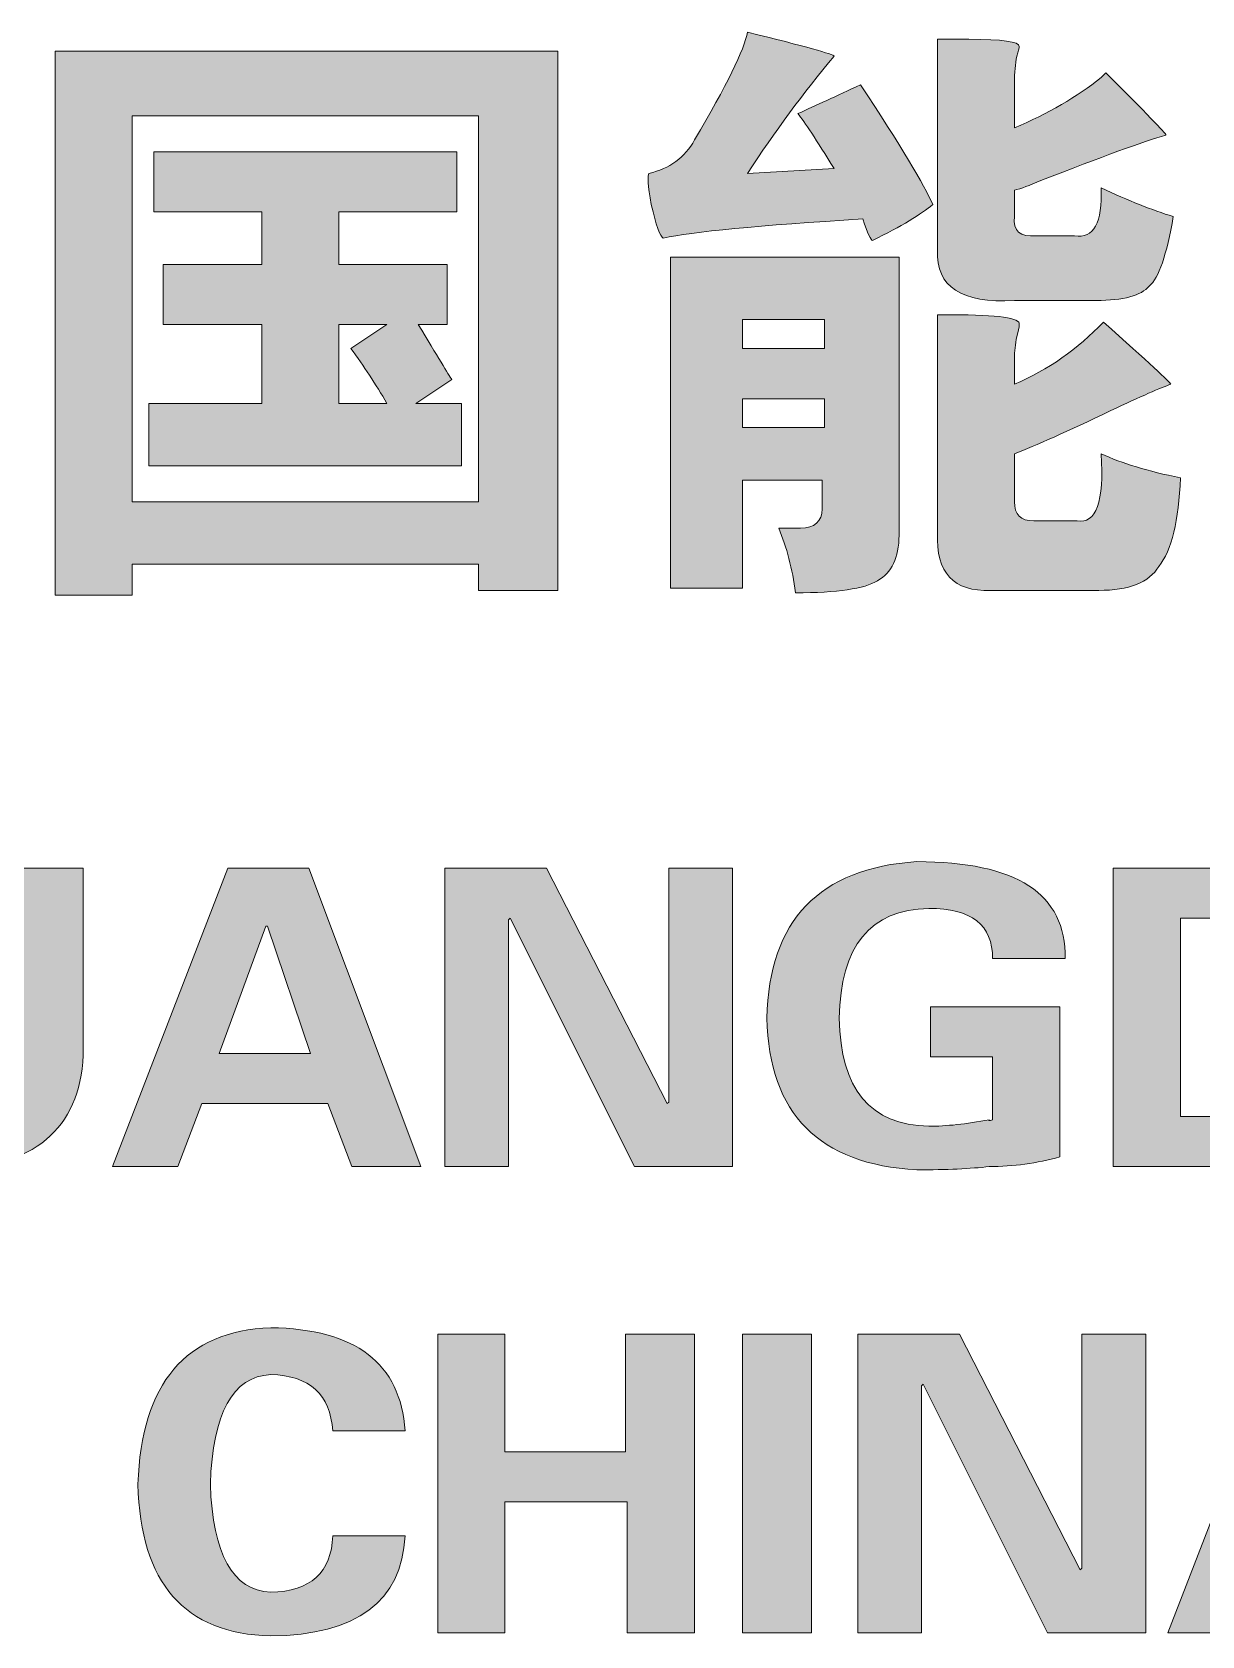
# Model space of a CAD drawing. Extents: x -59142 to 322364, y -122476 to 91021.
# Drawn here: x 108639 to 109241, y -50855 to -50030 of the extents above; entities that cross this region are included whole.
import ezdxf
from ezdxf.enums import TextEntityAlignment as Align

# ---------------------------------------------------------------- set-up
doc = ezdxf.new("R2010")
doc.units = 0
doc.header["$LTSCALE"] = 1000
doc.header["$MEASUREMENT"] = 0
doc.styles.add('TK', font='GEDITXT.SHX', dxfattribs={"width": 0.85, "height": 3.5, "bigfont": 'DXT.SHX'})

# ---------------------------------------------------------------- blocks, each defined once
blk = doc.blocks.new('LOGO_CEEC_2014')
h = blk.add_hatch(color=256)
edge = h.paths.add_edge_path()
edge.add_spline(control_points=[(39.2674, 9.5987), (39.4407, 9.6727), (39.5891, 9.7589), (39.7128, 9.8575), (39.7128, 9.8575), (39.7374, 9.8821), (39.7374, 9.8821), (39.9436, 9.6768), (40.0468, 9.57), (40.0468, 9.5618), (39.9313, 9.5289), (39.7169, 9.4508), (39.4035, 9.3279), (39.3457, 9.3032), (39.3003, 9.2865), (39.2674, 9.2786), (39.2674, 9.2786), (39.2674, 9.143), (39.2674, 9.143), (39.2592, 9.0691), (39.2961, 9.036), (39.3788, 9.0445), (39.3788, 9.0445), (39.5767, 9.0445), (39.5767, 9.0445), (39.6756, 9.0278), (39.7208, 9.1099), (39.7128, 9.2909), (39.853, 9.2249), (39.9767, 9.1756), (40.084, 9.143), (40.0509, 8.9459), (40.0096, 8.8265), (39.9603, 8.7857), (39.919, 8.7364), (39.8281, 8.7117), (39.6879, 8.7117), (39.6879, 8.7117), (39.2674, 8.7117), (39.2674, 8.7117), (38.9953, 8.6951), (38.8633, 8.7813), (38.8715, 8.9705), (38.8715, 8.9705), (38.8715, 10.0547), (38.8715, 10.0547), (38.8715, 10.0547), (39.0322, 10.0547), (39.0322, 10.0547), (39.2055, 10.0547), (39.292, 10.0423), (39.292, 10.0177), (39.292, 10.0095), (39.2879, 9.993), (39.2797, 9.9684), (39.2715, 9.9273), (39.2674, 9.8821), (39.2674, 9.8329), (39.2674, 9.8329), (39.2674, 9.5987), (39.2674, 9.5987)], knot_values=[0, 0, 0, 0, 1, 1, 1, 2, 2, 2, 3, 3, 3, 4, 4, 4, 5, 5, 5, 6, 6, 6, 7, 7, 7, 8, 8, 8, 9, 9, 9, 10, 10, 10, 11, 11, 11, 12, 12, 12, 13, 13, 13, 14, 14, 14, 15, 15, 15, 16, 16, 16, 17, 17, 17, 18, 18, 18, 19, 19, 19, 20, 20, 20, 20], degree=3, periodic=0)
edge = h.paths.add_edge_path()
edge.add_spline(control_points=[(39.1437, 7.2207), (38.9539, 7.2128), (38.8633, 7.3113), (38.8715, 7.5165), (38.8715, 7.5165), (38.8715, 8.6378), (38.8715, 8.6378), (38.8715, 8.6378), (38.9457, 8.6378), (38.9457, 8.6378), (39.1847, 8.6378), (39.3003, 8.6211), (39.292, 8.5885), (39.292, 8.5718), (39.2879, 8.5516), (39.2797, 8.5269), (39.2715, 8.4856), (39.2674, 8.4486), (39.2674, 8.416), (39.2674, 8.416), (39.2674, 8.2805), (39.2674, 8.2805), (39.4407, 8.3544), (39.5932, 8.4609), (39.7251, 8.6008), (39.9559, 8.3955), (40.0714, 8.2884), (40.0714, 8.2805), (40.0222, 8.2638), (39.919, 8.2188), (39.7624, 8.1449), (39.5395, 8.0381), (39.3744, 7.9642), (39.2674, 7.9231), (39.2674, 7.9231), (39.2674, 7.6766), (39.2674, 7.6766), (39.2674, 7.6107), (39.3003, 7.5781), (39.3665, 7.5781), (39.3665, 7.5781), (39.5891, 7.5781), (39.5891, 7.5781), (39.6879, 7.5614), (39.7292, 7.6766), (39.7128, 7.9231), (39.8199, 7.8738), (39.9559, 7.8325), (40.121, 7.7999), (40.1128, 7.5781), (40.0756, 7.4261), (40.0096, 7.3439), (39.9603, 7.262), (39.8571, 7.2207), (39.7005, 7.2207), (39.7005, 7.2207), (39.1437, 7.2207), (39.1437, 7.2207)], knot_values=[0, 0, 0, 0, 1, 1, 1, 2, 2, 2, 3, 3, 3, 4, 4, 4, 5, 5, 5, 6, 6, 6, 7, 7, 7, 8, 8, 8, 9, 9, 9, 10, 10, 10, 11, 11, 11, 12, 12, 12, 13, 13, 13, 14, 14, 14, 15, 15, 15, 16, 16, 16, 17, 17, 17, 18, 18, 18, 19, 19, 19, 19], degree=3, periodic=0)
h.paths.add_polyline_path([(38.2901, 8.0586), (38.2901, 8.2065), (37.8693, 8.2065), (37.8693, 8.0586)], flags=16)
h.paths.add_polyline_path([(37.8693, 8.4653), (38.2901, 8.4653), (38.2901, 8.6132), (37.8693, 8.6132)], flags=16)
edge = h.paths.add_edge_path()
edge.add_spline(control_points=[(37.4983, 8.9336), (37.4983, 8.9336), (38.6736, 8.9336), (38.6736, 8.9336), (38.6736, 8.9336), (38.6736, 7.5041), (38.6736, 7.5041), (38.6736, 7.3891), (38.6364, 7.3113), (38.5622, 7.27), (38.4962, 7.2289), (38.356, 7.2084), (38.1417, 7.2084), (38.125, 7.3316), (38.0962, 7.4425), (38.0549, 7.5411), (38.0549, 7.5411), (38.1663, 7.5411), (38.1663, 7.5411), (38.2405, 7.5411), (38.2777, 7.5737), (38.2777, 7.6397), (38.2777, 7.6397), (38.2777, 7.7876), (38.2777, 7.7876), (38.2777, 7.7876), (37.8693, 7.7876), (37.8693, 7.7876), (37.8693, 7.7876), (37.8693, 7.233), (37.8693, 7.233), (37.8693, 7.233), (37.4983, 7.233), (37.4983, 7.233), (37.4983, 7.233), (37.4983, 8.9336), (37.4983, 8.9336)], knot_values=[0, 0, 0, 0, 1, 1, 1, 2, 2, 2, 3, 3, 3, 4, 4, 4, 5, 5, 5, 6, 6, 6, 7, 7, 7, 8, 8, 8, 9, 9, 9, 10, 10, 10, 11, 11, 11, 12, 12, 12, 12], degree=3, periodic=0)
edge = h.paths.add_edge_path()
edge.add_spline(control_points=[(38.3396, 9.3895), (38.2487, 9.5371), (38.1869, 9.6316), (38.154, 9.6727), (38.2446, 9.7137), (38.3519, 9.763), (38.4757, 9.8205), (38.6816, 9.5084), (38.8053, 9.3032), (38.8469, 9.2047), (38.7889, 9.1554), (38.6859, 9.0938), (38.5375, 9.0198), (38.5291, 9.0198), (38.5126, 9.0568), (38.488, 9.1307), (37.9517, 9.0976), (37.6095, 9.0647), (37.4611, 9.0321), (37.4444, 9.0401), (37.4241, 9.0976), (37.3992, 9.2047), (37.3825, 9.3032), (37.3787, 9.3564), (37.3869, 9.3648), (37.494, 9.3895), (37.5725, 9.4467), (37.6221, 9.5371), (37.7869, 9.8164), (37.8775, 10.0013), (37.8942, 10.0916), (38.191, 10.0177), (38.3396, 9.9766), (38.3396, 9.9684), (38.1827, 9.7795), (38.0344, 9.5782), (37.8942, 9.3648), (37.8942, 9.3648), (38.3396, 9.3895), (38.3396, 9.3895)], knot_values=[0, 0, 0, 0, 1, 1, 1, 2, 2, 2, 3, 3, 3, 4, 4, 4, 5, 5, 5, 6, 6, 6, 7, 7, 7, 8, 8, 8, 9, 9, 9, 10, 10, 10, 11, 11, 11, 12, 12, 12, 13, 13, 13, 13], degree=3, periodic=0)
h = blk.add_hatch(color=256)
edge = h.paths.add_edge_path(flags=0)
edge.add_spline(control_points=[(36.0399, 8.5885), (36.0399, 8.5885), (35.7924, 8.5885), (35.7924, 8.5885), (35.7924, 8.5885), (35.7924, 8.1819), (35.7924, 8.1819), (35.7924, 8.1819), (36.0399, 8.1819), (36.0399, 8.1819), (35.9821, 8.2805), (35.9203, 8.3747), (35.8543, 8.4653), (35.8543, 8.4653), (36.0399, 8.5885), (36.0399, 8.5885)], knot_values=[0, 0, 0, 0, 1, 1, 1, 2, 2, 2, 3, 3, 3, 4, 4, 4, 5, 5, 5, 5], degree=3, periodic=0)
edge = h.paths.add_edge_path(flags=0)
edge.add_spline(control_points=[(35.3965, 8.8966), (35.3965, 8.8966), (35.3965, 9.1677), (35.3965, 9.1677), (35.3965, 9.1677), (34.84, 9.1677), (34.84, 9.1677), (34.84, 9.1677), (34.84, 9.4755), (34.84, 9.4755), (34.84, 9.4755), (36.3988, 9.4755), (36.3988, 9.4755), (36.3988, 9.4755), (36.3988, 9.1677), (36.3988, 9.1677), (36.3988, 9.1677), (35.7924, 9.1677), (35.7924, 9.1677), (35.7924, 9.1677), (35.7924, 8.8966), (35.7924, 8.8966), (35.7924, 8.8966), (36.3492, 8.8966), (36.3492, 8.8966), (36.3492, 8.8966), (36.3492, 8.5885), (36.3492, 8.5885), (36.3492, 8.5885), (36.2009, 8.5885), (36.2009, 8.5885), (36.2997, 8.424), (36.3572, 8.3297), (36.3739, 8.3051), (36.3739, 8.3051), (36.1883, 8.1819), (36.1883, 8.1819), (36.1883, 8.1819), (36.4234, 8.1819), (36.4234, 8.1819), (36.4234, 8.1819), (36.4234, 7.8615), (36.4234, 7.8615), (36.4234, 7.8615), (34.8151, 7.8615), (34.8151, 7.8615), (34.8151, 7.8615), (34.8151, 8.1819), (34.8151, 8.1819), (34.8151, 8.1819), (35.3965, 8.1819), (35.3965, 8.1819), (35.3965, 8.1819), (35.3965, 8.5885), (35.3965, 8.5885), (35.3965, 8.5885), (34.8893, 8.5885), (34.8893, 8.5885), (34.8893, 8.5885), (34.8893, 8.8966), (34.8893, 8.8966), (34.8893, 8.8966), (35.3965, 8.8966), (35.3965, 8.8966)], knot_values=[0, 0, 0, 0, 1, 1, 1, 2, 2, 2, 3, 3, 3, 4, 4, 4, 5, 5, 5, 6, 6, 6, 7, 7, 7, 8, 8, 8, 9, 9, 9, 10, 10, 10, 11, 11, 11, 12, 12, 12, 13, 13, 13, 14, 14, 14, 15, 15, 15, 16, 16, 16, 17, 17, 17, 18, 18, 18, 19, 19, 19, 20, 20, 20, 21, 21, 21, 21], degree=3, periodic=0)
h.paths.add_polyline_path([(34.7286, 9.6603), (34.7286, 7.6766), (36.5099, 7.6766), (36.5099, 9.6603)], flags=16)
h.paths.add_polyline_path([(34.3327, 9.993), (36.9184, 9.993), (36.9184, 7.2207), (36.5099, 7.2207), (36.5099, 7.3563), (34.7286, 7.3563), (34.7286, 7.1961), (34.3327, 7.1961)])
h = blk.add_hatch(color=256)
edge = h.paths.add_edge_path()
edge.add_spline(control_points=[(45.5786, 4.8222), (45.5786, 4.8222), (45.5786, 5.0791), (45.5786, 5.0791), (45.5786, 5.0791), (46.2435, 5.0791), (46.2435, 5.0791), (46.2435, 5.0791), (46.2435, 4.3077), (46.2435, 4.3077), (46.1252, 4.2746), (46.0043, 4.2579), (45.88, 4.2579), (45.7856, 4.2468), (45.6613, 4.2412), (45.5078, 4.2412), (45.0054, 4.2689), (44.7481, 4.5287), (44.7363, 5.0211), (44.7481, 5.5243), (45.0054, 5.7928), (45.5078, 5.8259), (46.022, 5.8259), (46.2759, 5.6601), (46.2702, 5.3282), (46.2702, 5.3282), (45.8977, 5.3282), (45.8977, 5.3282), (45.8977, 5.4996), (45.7884, 5.5854), (45.5696, 5.5854), (45.2683, 5.5797), (45.1145, 5.3916), (45.1088, 5.0211), (45.1145, 4.6561), (45.2683, 4.4707), (45.5696, 4.4653), (45.6585, 4.4653), (45.7617, 4.4764), (45.88, 4.4984), (45.8741, 4.4928), (45.88, 4.4928), (45.8977, 4.4984), (45.8977, 4.4984), (45.8977, 4.8222), (45.8977, 4.8222), (45.8977, 4.8222), (45.5786, 4.8222), (45.5786, 4.8222)], knot_values=[0, 0, 0, 0, 1, 1, 1, 2, 2, 2, 3, 3, 3, 4, 4, 4, 5, 5, 5, 6, 6, 6, 7, 7, 7, 8, 8, 8, 9, 9, 9, 10, 10, 10, 11, 11, 11, 12, 12, 12, 13, 13, 13, 14, 14, 14, 15, 15, 15, 16, 16, 16, 16], degree=3, periodic=0)
h.paths.add_polyline_path([(44.055, 4.2579), (43.4165, 5.5356), (43.4078, 5.5274), (43.4078, 4.2579), (43.0797, 4.2579), (43.0797, 5.7928), (43.6029, 5.7928), (44.2234, 4.5814), (44.2321, 4.5898), (44.2321, 5.7928), (44.5602, 5.7928), (44.5602, 4.2579)])
edge = h.paths.add_edge_path(flags=16)
edge.add_spline(control_points=[(41.6798, 5.0211), (41.6798, 4.6507), (41.8187, 4.4653), (42.0965, 4.4653), (42.3683, 4.4653), (42.5044, 4.6507), (42.5044, 5.0211), (42.5044, 5.3972), (42.3683, 5.5854), (42.0965, 5.5854), (41.8187, 5.5854), (41.6798, 5.3972), (41.6798, 5.0211)], knot_values=[0, 0, 0, 0, 1, 1, 1, 2, 2, 2, 3, 3, 3, 4, 4, 4, 4], degree=3, periodic=0)
edge = h.paths.add_edge_path()
edge.add_spline(control_points=[(41.3076, 5.0211), (41.3253, 5.5466), (41.5882, 5.8149), (42.0965, 5.8259), (42.5989, 5.8149), (42.8589, 5.5466), (42.8766, 5.0211), (42.8589, 4.5123), (42.5989, 4.2525), (42.0965, 4.2412), (41.5823, 4.2525), (41.3194, 4.5123), (41.3076, 5.0211)], knot_values=[0, 0, 0, 0, 1, 1, 1, 2, 2, 2, 3, 3, 3, 4, 4, 4, 4], degree=3, periodic=0)
edge = h.paths.add_edge_path(flags=16)
edge.add_spline(control_points=[(40.1207, 4.5151), (40.1207, 4.5151), (40.3069, 4.5151), (40.3069, 4.5151), (40.6319, 4.5038), (40.7915, 4.6728), (40.7856, 5.0211), (40.7915, 5.3751), (40.6319, 5.5466), (40.3069, 5.5356), (40.3069, 5.5356), (40.1207, 5.5356), (40.1207, 5.5356), (40.1207, 5.5356), (40.1207, 4.5151), (40.1207, 4.5151)], knot_values=[0, 0, 0, 0, 1, 1, 1, 2, 2, 2, 3, 3, 3, 4, 4, 4, 5, 5, 5, 5], degree=3, periodic=0)
edge = h.paths.add_edge_path()
edge.add_spline(control_points=[(39.7749, 5.7928), (39.7749, 5.7928), (40.3336, 5.7928), (40.3336, 5.7928), (40.8773, 5.7872), (41.152, 5.5299), (41.1579, 5.0211), (41.152, 4.5177), (40.8773, 4.2633), (40.3336, 4.2579), (40.3336, 4.2579), (39.7749, 4.2579), (39.7749, 4.2579), (39.7749, 4.2579), (39.7749, 5.7928), (39.7749, 5.7928)], knot_values=[0, 0, 0, 0, 1, 1, 1, 2, 2, 2, 3, 3, 3, 4, 4, 4, 5, 5, 5, 5], degree=3, periodic=0)
edge = h.paths.add_edge_path()
edge.add_spline(control_points=[(38.8361, 4.8222), (38.8361, 4.8222), (38.8361, 5.0791), (38.8361, 5.0791), (38.8361, 5.0791), (39.501, 5.0791), (39.501, 5.0791), (39.501, 5.0791), (39.501, 4.3077), (39.501, 4.3077), (39.3827, 4.2746), (39.2617, 4.2579), (39.1375, 4.2579), (39.043, 4.2468), (38.9188, 4.2412), (38.7652, 4.2412), (38.2628, 4.2689), (38.0056, 4.5287), (37.9938, 5.0211), (38.0056, 5.5243), (38.2628, 5.7928), (38.7652, 5.8259), (39.2795, 5.8259), (39.5334, 5.6601), (39.5277, 5.3282), (39.5277, 5.3282), (39.1552, 5.3282), (39.1552, 5.3282), (39.1552, 5.4996), (39.0458, 5.5854), (38.8271, 5.5854), (38.5257, 5.5797), (38.3719, 5.3916), (38.3663, 5.0211), (38.3719, 4.6561), (38.5257, 4.4707), (38.8271, 4.4653), (38.9159, 4.4653), (39.0191, 4.4764), (39.1375, 4.4984), (39.1316, 4.4928), (39.1375, 4.4928), (39.1552, 4.4984), (39.1552, 4.4984), (39.1552, 4.8222), (39.1552, 4.8222), (39.1552, 4.8222), (38.8361, 4.8222), (38.8361, 4.8222)], knot_values=[0, 0, 0, 0, 1, 1, 1, 2, 2, 2, 3, 3, 3, 4, 4, 4, 5, 5, 5, 6, 6, 6, 7, 7, 7, 8, 8, 8, 9, 9, 9, 10, 10, 10, 11, 11, 11, 12, 12, 12, 13, 13, 13, 14, 14, 14, 15, 15, 15, 16, 16, 16, 16], degree=3, periodic=0)
h.paths.add_polyline_path([(37.3125, 4.2579), (36.674, 5.5356), (36.6653, 5.5274), (36.6653, 4.2579), (36.3372, 4.2579), (36.3372, 5.7928), (36.8604, 5.7928), (37.4809, 4.5814), (37.4896, 4.5898), (37.4896, 5.7928), (37.8177, 5.7928), (37.8177, 4.2579)])
h.paths.add_polyline_path([(35.6469, 4.8386), (35.4253, 5.494), (35.4163, 5.494), (35.177, 4.8386)], flags=16)
h.paths.add_polyline_path([(34.6274, 4.2579), (35.2212, 5.7928), (35.6379, 5.7928), (36.2142, 4.2579), (35.8597, 4.2579), (35.7354, 4.5814), (35.0882, 4.5814), (34.9642, 4.2579)])
edge = h.paths.add_edge_path()
edge.add_spline(control_points=[(34.4775, 5.7928), (34.4775, 5.7928), (34.4775, 4.8304), (34.4775, 4.8304), (34.4598, 4.4486), (34.2233, 4.2525), (33.7682, 4.2412), (33.3012, 4.2525), (33.0619, 4.4486), (33.0501, 4.8304), (33.0501, 4.8304), (33.0501, 5.7928), (33.0501, 5.7928), (33.0501, 5.7928), (33.4046, 5.7928), (33.4046, 5.7928), (33.4046, 5.7928), (33.4046, 4.9549), (33.4046, 4.9549), (33.3987, 4.7724), (33.4226, 4.6478), (33.4758, 4.5814), (33.5348, 4.5038), (33.6321, 4.4653), (33.7682, 4.4653), (33.9042, 4.4653), (33.9987, 4.5038), (34.0518, 4.5814), (34.1052, 4.6478), (34.1286, 4.7724), (34.123, 4.9549), (34.123, 4.9549), (34.123, 5.7928), (34.123, 5.7928), (34.123, 5.7928), (34.4775, 5.7928), (34.4775, 5.7928)], knot_values=[0, 0, 0, 0, 1, 1, 1, 2, 2, 2, 3, 3, 3, 4, 4, 4, 5, 5, 5, 6, 6, 6, 7, 7, 7, 8, 8, 8, 9, 9, 9, 10, 10, 10, 11, 11, 11, 12, 12, 12, 12], degree=3, periodic=0)
edge = h.paths.add_edge_path()
edge.add_spline(control_points=[(32.0938, 4.8222), (32.0938, 4.8222), (32.0938, 5.0791), (32.0938, 5.0791), (32.0938, 5.0791), (32.7587, 5.0791), (32.7587, 5.0791), (32.7587, 5.0791), (32.7587, 4.3077), (32.7587, 4.3077), (32.6404, 4.2746), (32.5195, 4.2579), (32.3952, 4.2579), (32.3007, 4.2468), (32.1765, 4.2412), (32.023, 4.2412), (31.5206, 4.2689), (31.2633, 4.5287), (31.2515, 5.0211), (31.2633, 5.5243), (31.5206, 5.7928), (32.023, 5.8259), (32.5372, 5.8259), (32.7911, 5.6601), (32.7854, 5.3282), (32.7854, 5.3282), (32.4129, 5.3282), (32.4129, 5.3282), (32.4129, 5.4996), (32.3036, 5.5854), (32.0848, 5.5854), (31.7834, 5.5797), (31.6297, 5.3916), (31.624, 5.0211), (31.6297, 4.6561), (31.7834, 4.4707), (32.0848, 4.4653), (32.1737, 4.4653), (32.2769, 4.4764), (32.3952, 4.4984), (32.3893, 4.4928), (32.3952, 4.4928), (32.4129, 4.4984), (32.4129, 4.4984), (32.4129, 4.8222), (32.4129, 4.8222), (32.4129, 4.8222), (32.0938, 4.8222), (32.0938, 4.8222)], knot_values=[0, 0, 0, 0, 1, 1, 1, 2, 2, 2, 3, 3, 3, 4, 4, 4, 5, 5, 5, 6, 6, 6, 7, 7, 7, 8, 8, 8, 9, 9, 9, 10, 10, 10, 11, 11, 11, 12, 12, 12, 13, 13, 13, 14, 14, 14, 15, 15, 15, 16, 16, 16, 16], degree=3, periodic=0)
h = blk.add_hatch(color=256)
h.paths.add_polyline_path([(41.076, 2.4418), (40.8544, 3.0973), (40.8455, 3.0973), (40.6062, 2.4418)], flags=16)
h.paths.add_polyline_path([(40.0566, 1.8611), (40.6504, 3.3961), (41.067, 3.3961), (41.6434, 1.8611), (41.2888, 1.8611), (41.1646, 2.1846), (40.5174, 2.1846), (40.3934, 1.8611)])
h.paths.add_polyline_path([(39.4371, 1.8611), (38.7986, 3.1388), (38.7899, 3.1306), (38.7899, 1.8611), (38.4618, 1.8611), (38.4618, 3.3961), (38.985, 3.3961), (39.6055, 2.1846), (39.6142, 2.1931), (39.6142, 3.3961), (39.9423, 3.3961), (39.9423, 1.8611)])
h.paths.add_polyline_path([(38.2236, 1.8611), (37.869, 1.8611), (37.869, 3.3961), (38.2236, 3.3961)])
h.paths.add_polyline_path([(36.3007, 1.8611), (36.3007, 3.3961), (36.6463, 3.3961), (36.6463, 2.7905), (37.267, 2.7905), (37.267, 3.3961), (37.6216, 3.3961), (37.6216, 1.8611), (37.2757, 1.8611), (37.2757, 2.5332), (36.6463, 2.5332), (36.6463, 1.8611)])
edge = h.paths.add_edge_path()
edge.add_spline(control_points=[(35.7608, 2.8983), (35.749, 3.0862), (35.6425, 3.183), (35.4417, 3.1886), (35.2466, 3.1773), (35.1432, 2.9894), (35.1314, 2.6244), (35.1432, 2.2647), (35.2466, 2.0796), (35.4417, 2.0686), (35.6484, 2.074), (35.7549, 2.1707), (35.7608, 2.3589), (35.7608, 2.3589), (36.1333, 2.3589), (36.1333, 2.3589), (36.1154, 2.0216), (35.8851, 1.8501), (35.4417, 1.8444), (34.9984, 1.8557), (34.7709, 2.1155), (34.7591, 2.6244), (34.7768, 3.1442), (35.0043, 3.4125), (35.4417, 3.4292), (35.8789, 3.4235), (36.1095, 3.2467), (36.1333, 2.8983), (36.1333, 2.8983), (35.7608, 2.8983), (35.7608, 2.8983)], knot_values=[0, 0, 0, 0, 1, 1, 1, 2, 2, 2, 3, 3, 3, 4, 4, 4, 5, 5, 5, 6, 6, 6, 7, 7, 7, 8, 8, 8, 9, 9, 9, 10, 10, 10, 10], degree=3, periodic=0)
at = {"lineweight": 0}
for points in [[(34.3327, 9.993), (36.9184, 9.993), (36.9184, 7.2207), (36.5099, 7.2207), (36.5099, 7.3563), (34.7286, 7.3563), (34.7286, 7.1961), (34.3327, 7.1961), (34.3327, 9.993)], [(34.7286, 9.6603), (34.7286, 7.6766), (36.5099, 7.6766), (36.5099, 9.6603), (34.7286, 9.6603)], [(37.8693, 8.4653), (38.2901, 8.4653), (38.2901, 8.6132), (37.8693, 8.6132), (37.8693, 8.4653)], [(38.2901, 8.0586), (38.2901, 8.2065), (37.8693, 8.2065), (37.8693, 8.0586), (38.2901, 8.0586)], [(34.6274, 4.2579), (35.2212, 5.7928), (35.6379, 5.7928), (36.2142, 4.2579), (35.8597, 4.2579), (35.7354, 4.5814), (35.0882, 4.5814), (34.9642, 4.2579), (34.6274, 4.2579)], [(37.3125, 4.2579), (36.674, 5.5356), (36.6653, 5.5274), (36.6653, 4.2579), (36.3372, 4.2579), (36.3372, 5.7928), (36.8604, 5.7928), (37.4809, 4.5814), (37.4896, 4.5898), (37.4896, 5.7928), (37.8177, 5.7928), (37.8177, 4.2579), (37.3125, 4.2579)], [(35.6469, 4.8386), (35.4253, 5.494), (35.4163, 5.494), (35.177, 4.8386), (35.6469, 4.8386)], [(36.3007, 1.8611), (36.3007, 3.3961), (36.6463, 3.3961), (36.6463, 2.7905), (37.267, 2.7905), (37.267, 3.3961), (37.6216, 3.3961), (37.6216, 1.8611), (37.2757, 1.8611), (37.2757, 2.5332), (36.6463, 2.5332), (36.6463, 1.8611), (36.3007, 1.8611)], [(38.2236, 1.8611), (37.869, 1.8611), (37.869, 3.3961), (38.2236, 3.3961), (38.2236, 1.8611)], [(39.4371, 1.8611), (38.7986, 3.1388), (38.7899, 3.1306), (38.7899, 1.8611), (38.4618, 1.8611), (38.4618, 3.3961), (38.985, 3.3961), (39.6055, 2.1846), (39.6142, 2.1931), (39.6142, 3.3961), (39.9423, 3.3961), (39.9423, 1.8611), (39.4371, 1.8611)], [(40.0566, 1.8611), (40.6504, 3.3961), (41.067, 3.3961), (41.6434, 1.8611), (41.2888, 1.8611), (41.1646, 2.1846), (40.5174, 2.1846), (40.3934, 1.8611), (40.0566, 1.8611)]]:
    blk.add_lwpolyline(points, dxfattribs=at)
for points, knots in [([(38.3396, 9.3895), (38.2487, 9.5371), (38.1869, 9.6316), (38.154, 9.6727), (38.2446, 9.7137), (38.3519, 9.763), (38.4757, 9.8205), (38.6816, 9.5084), (38.8053, 9.3032), (38.8469, 9.2047), (38.7889, 9.1554), (38.6859, 9.0938), (38.5375, 9.0198), (38.5291, 9.0198), (38.5126, 9.0568), (38.488, 9.1307), (37.9517, 9.0976), (37.6095, 9.0647), (37.4611, 9.0321), (37.4444, 9.0401), (37.4241, 9.0976), (37.3992, 9.2047), (37.3825, 9.3032), (37.3787, 9.3564), (37.3869, 9.3648), (37.494, 9.3895), (37.5725, 9.4467), (37.6221, 9.5371), (37.7869, 9.8164), (37.8775, 10.0013), (37.8942, 10.0916), (38.191, 10.0177), (38.3396, 9.9766), (38.3396, 9.9684), (38.1827, 9.7795), (38.0344, 9.5782), (37.8942, 9.3648), (37.8942, 9.3648), (38.3396, 9.3895), (38.3396, 9.3895)], [0, 0, 0, 0, 1, 1, 1, 2, 2, 2, 3, 3, 3, 4, 4, 4, 5, 5, 5, 6, 6, 6, 7, 7, 7, 8, 8, 8, 9, 9, 9, 10, 10, 10, 11, 11, 11, 12, 12, 12, 13, 13, 13, 13]), ([(39.2674, 9.5987), (39.4407, 9.6727), (39.5891, 9.7589), (39.7128, 9.8575), (39.7128, 9.8575), (39.7374, 9.8821), (39.7374, 9.8821), (39.9436, 9.6768), (40.0468, 9.57), (40.0468, 9.5618), (39.9313, 9.5289), (39.7169, 9.4508), (39.4035, 9.3279), (39.3457, 9.3032), (39.3003, 9.2865), (39.2674, 9.2786), (39.2674, 9.2786), (39.2674, 9.143), (39.2674, 9.143), (39.2592, 9.0691), (39.2961, 9.036), (39.3788, 9.0445), (39.3788, 9.0445), (39.5767, 9.0445), (39.5767, 9.0445), (39.6756, 9.0278), (39.7208, 9.1099), (39.7128, 9.2909), (39.853, 9.2249), (39.9767, 9.1756), (40.084, 9.143), (40.0509, 8.9459), (40.0096, 8.8265), (39.9603, 8.7857), (39.919, 8.7364), (39.8281, 8.7117), (39.6879, 8.7117), (39.6879, 8.7117), (39.2674, 8.7117), (39.2674, 8.7117), (38.9953, 8.6951), (38.8633, 8.7813), (38.8715, 8.9705), (38.8715, 8.9705), (38.8715, 10.0547), (38.8715, 10.0547), (38.8715, 10.0547), (39.0322, 10.0547), (39.0322, 10.0547), (39.2055, 10.0547), (39.292, 10.0423), (39.292, 10.0177), (39.292, 10.0095), (39.2879, 9.993), (39.2797, 9.9684), (39.2715, 9.9273), (39.2674, 9.8821), (39.2674, 9.8329), (39.2674, 9.8329), (39.2674, 9.5987), (39.2674, 9.5987)], [0, 0, 0, 0, 1, 1, 1, 2, 2, 2, 3, 3, 3, 4, 4, 4, 5, 5, 5, 6, 6, 6, 7, 7, 7, 8, 8, 8, 9, 9, 9, 10, 10, 10, 11, 11, 11, 12, 12, 12, 13, 13, 13, 14, 14, 14, 15, 15, 15, 16, 16, 16, 17, 17, 17, 18, 18, 18, 19, 19, 19, 20, 20, 20, 20]), ([(35.3965, 8.8966), (35.3965, 8.8966), (35.3965, 9.1677), (35.3965, 9.1677), (35.3965, 9.1677), (34.84, 9.1677), (34.84, 9.1677), (34.84, 9.1677), (34.84, 9.4755), (34.84, 9.4755), (34.84, 9.4755), (36.3988, 9.4755), (36.3988, 9.4755), (36.3988, 9.4755), (36.3988, 9.1677), (36.3988, 9.1677), (36.3988, 9.1677), (35.7924, 9.1677), (35.7924, 9.1677), (35.7924, 9.1677), (35.7924, 8.8966), (35.7924, 8.8966), (35.7924, 8.8966), (36.3492, 8.8966), (36.3492, 8.8966), (36.3492, 8.8966), (36.3492, 8.5885), (36.3492, 8.5885), (36.3492, 8.5885), (36.2009, 8.5885), (36.2009, 8.5885), (36.2997, 8.424), (36.3572, 8.3297), (36.3739, 8.3051), (36.3739, 8.3051), (36.1883, 8.1819), (36.1883, 8.1819), (36.1883, 8.1819), (36.4234, 8.1819), (36.4234, 8.1819), (36.4234, 8.1819), (36.4234, 7.8615), (36.4234, 7.8615), (36.4234, 7.8615), (34.8151, 7.8615), (34.8151, 7.8615), (34.8151, 7.8615), (34.8151, 8.1819), (34.8151, 8.1819), (34.8151, 8.1819), (35.3965, 8.1819), (35.3965, 8.1819), (35.3965, 8.1819), (35.3965, 8.5885), (35.3965, 8.5885), (35.3965, 8.5885), (34.8893, 8.5885), (34.8893, 8.5885), (34.8893, 8.5885), (34.8893, 8.8966), (34.8893, 8.8966), (34.8893, 8.8966), (35.3965, 8.8966), (35.3965, 8.8966)], [0, 0, 0, 0, 1, 1, 1, 2, 2, 2, 3, 3, 3, 4, 4, 4, 5, 5, 5, 6, 6, 6, 7, 7, 7, 8, 8, 8, 9, 9, 9, 10, 10, 10, 11, 11, 11, 12, 12, 12, 13, 13, 13, 14, 14, 14, 15, 15, 15, 16, 16, 16, 17, 17, 17, 18, 18, 18, 19, 19, 19, 20, 20, 20, 21, 21, 21, 21]), ([(37.4983, 8.9336), (37.4983, 8.9336), (38.6736, 8.9336), (38.6736, 8.9336), (38.6736, 8.9336), (38.6736, 7.5041), (38.6736, 7.5041), (38.6736, 7.3891), (38.6364, 7.3113), (38.5622, 7.27), (38.4962, 7.2289), (38.356, 7.2084), (38.1417, 7.2084), (38.125, 7.3316), (38.0962, 7.4425), (38.0549, 7.5411), (38.0549, 7.5411), (38.1663, 7.5411), (38.1663, 7.5411), (38.2405, 7.5411), (38.2777, 7.5737), (38.2777, 7.6397), (38.2777, 7.6397), (38.2777, 7.7876), (38.2777, 7.7876), (38.2777, 7.7876), (37.8693, 7.7876), (37.8693, 7.7876), (37.8693, 7.7876), (37.8693, 7.233), (37.8693, 7.233), (37.8693, 7.233), (37.4983, 7.233), (37.4983, 7.233), (37.4983, 7.233), (37.4983, 8.9336), (37.4983, 8.9336)], [0, 0, 0, 0, 1, 1, 1, 2, 2, 2, 3, 3, 3, 4, 4, 4, 5, 5, 5, 6, 6, 6, 7, 7, 7, 8, 8, 8, 9, 9, 9, 10, 10, 10, 11, 11, 11, 12, 12, 12, 12]), ([(36.0399, 8.5885), (36.0399, 8.5885), (35.7924, 8.5885), (35.7924, 8.5885), (35.7924, 8.5885), (35.7924, 8.1819), (35.7924, 8.1819), (35.7924, 8.1819), (36.0399, 8.1819), (36.0399, 8.1819), (35.9821, 8.2805), (35.9203, 8.3747), (35.8543, 8.4653), (35.8543, 8.4653), (36.0399, 8.5885), (36.0399, 8.5885)], [0, 0, 0, 0, 1, 1, 1, 2, 2, 2, 3, 3, 3, 4, 4, 4, 5, 5, 5, 5]), ([(39.1437, 7.2207), (38.9539, 7.2128), (38.8633, 7.3113), (38.8715, 7.5165), (38.8715, 7.5165), (38.8715, 8.6378), (38.8715, 8.6378), (38.8715, 8.6378), (38.9457, 8.6378), (38.9457, 8.6378), (39.1847, 8.6378), (39.3003, 8.6211), (39.292, 8.5885), (39.292, 8.5718), (39.2879, 8.5516), (39.2797, 8.5269), (39.2715, 8.4856), (39.2674, 8.4486), (39.2674, 8.416), (39.2674, 8.416), (39.2674, 8.2805), (39.2674, 8.2805), (39.4407, 8.3544), (39.5932, 8.4609), (39.7251, 8.6008), (39.9559, 8.3955), (40.0714, 8.2884), (40.0714, 8.2805), (40.0222, 8.2638), (39.919, 8.2188), (39.7624, 8.1449), (39.5395, 8.0381), (39.3744, 7.9642), (39.2674, 7.9231), (39.2674, 7.9231), (39.2674, 7.6766), (39.2674, 7.6766), (39.2674, 7.6107), (39.3003, 7.5781), (39.3665, 7.5781), (39.3665, 7.5781), (39.5891, 7.5781), (39.5891, 7.5781), (39.6879, 7.5614), (39.7292, 7.6766), (39.7128, 7.9231), (39.8199, 7.8738), (39.9559, 7.8325), (40.121, 7.7999), (40.1128, 7.5781), (40.0756, 7.4261), (40.0096, 7.3439), (39.9603, 7.262), (39.8571, 7.2207), (39.7005, 7.2207), (39.7005, 7.2207), (39.1437, 7.2207), (39.1437, 7.2207)], [0, 0, 0, 0, 1, 1, 1, 2, 2, 2, 3, 3, 3, 4, 4, 4, 5, 5, 5, 6, 6, 6, 7, 7, 7, 8, 8, 8, 9, 9, 9, 10, 10, 10, 11, 11, 11, 12, 12, 12, 13, 13, 13, 14, 14, 14, 15, 15, 15, 16, 16, 16, 17, 17, 17, 18, 18, 18, 19, 19, 19, 19]), ([(34.4775, 5.7928), (34.4775, 5.7928), (34.4775, 4.8304), (34.4775, 4.8304), (34.4598, 4.4486), (34.2233, 4.2525), (33.7682, 4.2412), (33.3012, 4.2525), (33.0619, 4.4486), (33.0501, 4.8304), (33.0501, 4.8304), (33.0501, 5.7928), (33.0501, 5.7928), (33.0501, 5.7928), (33.4046, 5.7928), (33.4046, 5.7928), (33.4046, 5.7928), (33.4046, 4.9549), (33.4046, 4.9549), (33.3987, 4.7724), (33.4226, 4.6478), (33.4758, 4.5814), (33.5348, 4.5038), (33.6321, 4.4653), (33.7682, 4.4653), (33.9042, 4.4653), (33.9987, 4.5038), (34.0518, 4.5814), (34.1052, 4.6478), (34.1286, 4.7724), (34.123, 4.9549), (34.123, 4.9549), (34.123, 5.7928), (34.123, 5.7928), (34.123, 5.7928), (34.4775, 5.7928), (34.4775, 5.7928)], [0, 0, 0, 0, 1, 1, 1, 2, 2, 2, 3, 3, 3, 4, 4, 4, 5, 5, 5, 6, 6, 6, 7, 7, 7, 8, 8, 8, 9, 9, 9, 10, 10, 10, 11, 11, 11, 12, 12, 12, 12]), ([(38.8361, 4.8222), (38.8361, 4.8222), (38.8361, 5.0791), (38.8361, 5.0791), (38.8361, 5.0791), (39.501, 5.0791), (39.501, 5.0791), (39.501, 5.0791), (39.501, 4.3077), (39.501, 4.3077), (39.3827, 4.2746), (39.2617, 4.2579), (39.1375, 4.2579), (39.043, 4.2468), (38.9188, 4.2412), (38.7652, 4.2412), (38.2628, 4.2689), (38.0056, 4.5287), (37.9938, 5.0211), (38.0056, 5.5243), (38.2628, 5.7928), (38.7652, 5.8259), (39.2795, 5.8259), (39.5334, 5.6601), (39.5277, 5.3282), (39.5277, 5.3282), (39.1552, 5.3282), (39.1552, 5.3282), (39.1552, 5.4996), (39.0458, 5.5854), (38.8271, 5.5854), (38.5257, 5.5797), (38.3719, 5.3916), (38.3663, 5.0211), (38.3719, 4.6561), (38.5257, 4.4707), (38.8271, 4.4653), (38.9159, 4.4653), (39.0191, 4.4764), (39.1375, 4.4984), (39.1316, 4.4928), (39.1375, 4.4928), (39.1552, 4.4984), (39.1552, 4.4984), (39.1552, 4.8222), (39.1552, 4.8222), (39.1552, 4.8222), (38.8361, 4.8222), (38.8361, 4.8222)], [0, 0, 0, 0, 1, 1, 1, 2, 2, 2, 3, 3, 3, 4, 4, 4, 5, 5, 5, 6, 6, 6, 7, 7, 7, 8, 8, 8, 9, 9, 9, 10, 10, 10, 11, 11, 11, 12, 12, 12, 13, 13, 13, 14, 14, 14, 15, 15, 15, 16, 16, 16, 16]), ([(39.7749, 5.7928), (39.7749, 5.7928), (40.3336, 5.7928), (40.3336, 5.7928), (40.8773, 5.7872), (41.152, 5.5299), (41.1579, 5.0211), (41.152, 4.5177), (40.8773, 4.2633), (40.3336, 4.2579), (40.3336, 4.2579), (39.7749, 4.2579), (39.7749, 4.2579), (39.7749, 4.2579), (39.7749, 5.7928), (39.7749, 5.7928)], [0, 0, 0, 0, 1, 1, 1, 2, 2, 2, 3, 3, 3, 4, 4, 4, 5, 5, 5, 5]), ([(40.1207, 4.5151), (40.1207, 4.5151), (40.3069, 4.5151), (40.3069, 4.5151), (40.6319, 4.5038), (40.7915, 4.6728), (40.7856, 5.0211), (40.7915, 5.3751), (40.6319, 5.5466), (40.3069, 5.5356), (40.3069, 5.5356), (40.1207, 5.5356), (40.1207, 5.5356), (40.1207, 5.5356), (40.1207, 4.5151), (40.1207, 4.5151)], [0, 0, 0, 0, 1, 1, 1, 2, 2, 2, 3, 3, 3, 4, 4, 4, 5, 5, 5, 5]), ([(35.7608, 2.8983), (35.749, 3.0862), (35.6425, 3.183), (35.4417, 3.1886), (35.2466, 3.1773), (35.1432, 2.9894), (35.1314, 2.6244), (35.1432, 2.2647), (35.2466, 2.0796), (35.4417, 2.0686), (35.6484, 2.074), (35.7549, 2.1707), (35.7608, 2.3589), (35.7608, 2.3589), (36.1333, 2.3589), (36.1333, 2.3589), (36.1154, 2.0216), (35.8851, 1.8501), (35.4417, 1.8444), (34.9984, 1.8557), (34.7709, 2.1155), (34.7591, 2.6244), (34.7768, 3.1442), (35.0043, 3.4125), (35.4417, 3.4292), (35.8789, 3.4235), (36.1095, 3.2467), (36.1333, 2.8983), (36.1333, 2.8983), (35.7608, 2.8983), (35.7608, 2.8983)], [0, 0, 0, 0, 1, 1, 1, 2, 2, 2, 3, 3, 3, 4, 4, 4, 5, 5, 5, 6, 6, 6, 7, 7, 7, 8, 8, 8, 9, 9, 9, 10, 10, 10, 10])]:
    blk.add_open_spline(points, degree=3, knots=knots, dxfattribs=at)
blk = doc.blocks.new('A$C1C011119')
blk.add_blockref('LOGO_CEEC_2014', (404, 38))
at = {"style": 'TK', "width": 0.85}
for tag, height, p in [('PROJECTNAME', 4.75, (529, 44)), ('PHASE', 4, (571, 44)), ('DRAWINGNAME', 4.75, (539, 31))]:
    blk.add_attdef(tag, text='', height=height, dxfattribs=at).set_placement(p, align=Align.MIDDLE_CENTER)
for tag, p, height in [('APPROVE', (416, 32.75), 3.5), ('DESIGN', (461, 32.75), 3.5), ('REVIEW1', (416, 25.75), 3.5), ('DRAW', (461, 25.75), 3.5), ('DRAWINGNUMBER', (511, 18.5), 4), ('REVIEW2', (416, 18.75), 3.5), ('PROPORTION', (461, 18.75), 3.5), ('CHECK', (416, 11.75), 3.5), ('DATE', (461, 11.75), 3.5), ('VERSION', (577, 11.75), 3.5)]:
    blk.add_attdef(tag, p, '', height=height, dxfattribs=at)
blk = doc.blocks.new('safsafasffasfsd')
at = {"xscale": 100, "yscale": 100, "zscale": 100}
blk.add_blockref('A$C1C011119', (-59400, 0), dxfattribs=at)

msp = doc.modelspace()

# ---------------------------------------------------------------- block references
msp.add_blockref('safsafasffasfsd', (124217.5, -54839.5))

doc.saveas('drawing.dxf')
